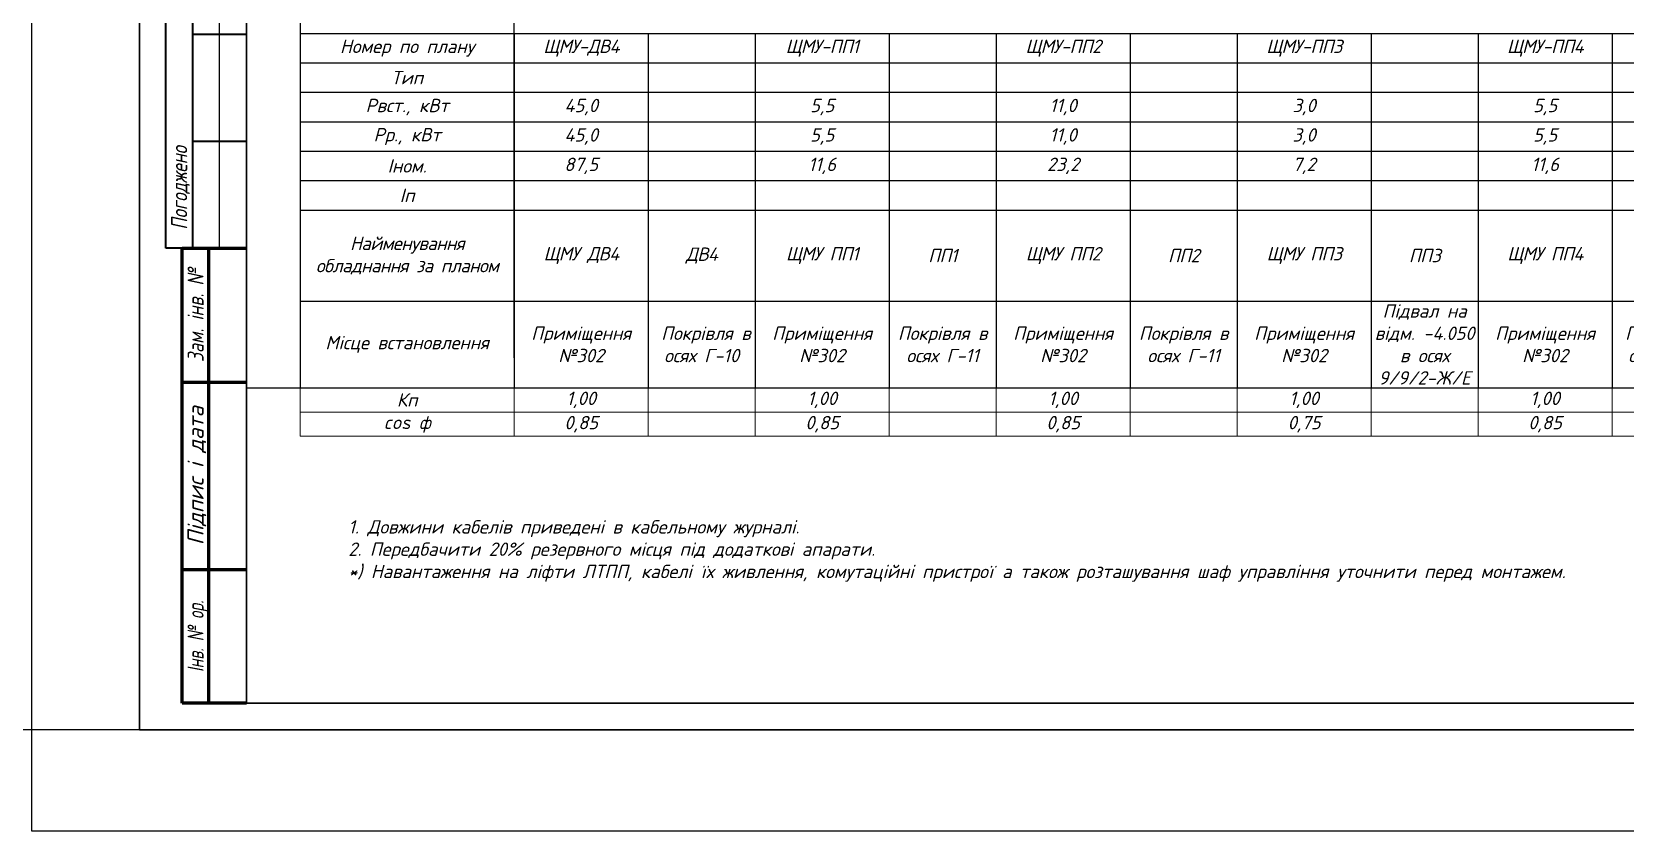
# Model space of a CAD drawing. Header units: millimetres. Extents: x -122434 to 1506205, y -201405 to 386015.
# Drawn here: x 963341 to 993094, y 152711 to 167645 of the extents above; entities that cross this region are included whole.
import ezdxf
from ezdxf.enums import TextEntityAlignment as Align

# ---------------------------------------------------------------- set-up
doc = ezdxf.new("R2010")
doc.units = ezdxf.units.MM
doc.layers.get('Defpoints').update_dxf_attribs({"color": 4})
doc.layers.add('Рамка внешняя', color=4, linetype='Continuous', lineweight=30, plot=False)
doc.styles.add('GOST 2.304', font='isocpeui.ttf')
doc.styles.add('ГОСТ 2.304', font='isocpeui.ttf')
doc.styles.add('СГЕНЕРИР_СТИЛЬ_7', font='isocpeui.ttf')

# ---------------------------------------------------------------- blocks, each defined once
blk = doc.blocks.new('*T219')
at = {"color": 0, "lineweight": -2, "transparency": 16777216}
for p, q in [((0, 0), (4000, 0)), ((0, 0), (0, -6620)), ((4000, 0), (4000, -6620)), ((6500, 0), (6500, -2200)), ((8500, 0), (8500, -1100)), ((51000, 0), (51000, -2200)), ((53000, 0), (53000, -3300)), ((60500, 0), (70500, 0)), ((63000, 0), (63000, -1650)), ((65500, 0), (65500, -1650)), ((68000, 0), (68000, -1650)), ((0, -550), (80500, -550)), ((11000, -550), (11000, -6620)), ((13000, -550), (13000, -1100)), ((15500, -550), (15500, -6620)), ((17500, -550), (17500, -1100)), ((20000, -550), (20000, -6620)), ((22000, -550), (22000, -1100)), ((24500, -550), (24500, -6620)), ((26500, -550), (26500, -1100)), ((29000, -550), (29000, -6620)), ((31000, -550), (31000, -1100)), ((33500, -550), (33500, -6620)), ((35500, -550), (35500, -1100)), ((38000, -550), (38000, -6620)), ((40000, -550), (40000, -1100)), ((42500, -550), (42500, -6620)), ((44500, -550), (44500, -1100)), ((47000, -550), (47000, -6620)), ((49000, -550), (49000, -1100)), ((55500, -550), (55500, -2200)), ((58000, -550), (58000, -1650)), ((60500, -550), (60500, -1650)), ((70500, -550), (70500, -6620)), ((73000, -550), (73000, -1100)), ((75500, -550), (75500, -1100)), ((78000, -550), (78000, -1650)), ((80500, -550), (80500, -1650)), ((0, -1100), (70500, -1100)), ((75500, -1100), (80500, -1100)), ((0, -1650), (70500, -1650)), ((8500, -1650), (8500, -6620)), ((75500, -1650), (80500, -1650)), ((0, -2200), (4000, -2200)), ((6500, -2200), (8500, -2200)), ((11000, -2200), (13000, -2200)), ((15500, -2200), (17500, -2200)), ((20000, -2200), (22000, -2200)), ((24500, -2200), (26500, -2200)), ((29000, -2200), (31000, -2200)), ((33500, -2200), (35500, -2200)), ((38000, -2200), (40000, -2200)), ((42500, -2200), (44500, -2200)), ((47000, -2200), (49000, -2200)), ((51000, -2200), (55500, -2200)), ((63000, -2200), (63000, -2750)), ((65500, -2200), (65500, -2750)), ((68000, -2200), (70500, -2200)), ((68000, -2200), (68000, -2750)), ((73000, -2200), (73000, -2750)), ((75500, -2200), (75500, -2750)), ((0, -2750), (53000, -2750)), ((6500, -2750), (6500, -6620)), ((51000, -2750), (51000, -6620)), ((55500, -2750), (55500, -3300)), ((60500, -2750), (75500, -2750)), ((0, -3300), (55500, -3300)), ((13000, -3300), (13000, -6620)), ((17500, -3300), (17500, -6620)), ((22000, -3300), (22000, -5000)), ((26500, -3300), (26500, -6620)), ((31000, -3300), (31000, -6620)), ((35500, -3300), (35500, -6620)), ((40000, -3300), (40000, -5000)), ((44500, -3300), (44500, -6620)), ((68000, -3300), (75500, -3300)), ((73000, -3300), (73000, -6620)), ((75500, -3300), (75500, -6620)), ((0, -5000), (6500, -5000)), ((8500, -5000), (11000, -5000)), ((13000, -5000), (15500, -5000)), ((17500, -5000), (24500, -5000)), ((26500, -5000), (29000, -5000)), ((31000, -5000), (33500, -5000)), ((35500, -5000), (42500, -5000)), ((44500, -5000), (47000, -5000)), ((49000, -5000), (68000, -5000)), ((49000, -5000), (49000, -6620)), ((53000, -5000), (53000, -6620)), ((58000, -5000), (58000, -6620)), ((60500, -5000), (60500, -6620)), ((63000, -5000), (63000, -6620)), ((65500, -5000), (65500, -6620)), ((68000, -5000), (68000, -6620)), ((70500, -5000), (80500, -5000)), ((78000, -5000), (78000, -6620)), ((80500, -5000), (80500, -6620)), ((0, -6620), (80500, -6620))]:
    blk.add_line(p, q, dxfattribs=at)
at = {"color": 0, "linetype": 'ByBlock', "lineweight": -2, "transparency": 16777216}
for p, q in [((4000, 0), (60500, 0)), ((11000, 0), (11000, -550)), ((13000, 0), (13000, -550)), ((15500, 0), (15500, -550)), ((17500, 0), (17500, -550)), ((20000, 0), (20000, -550)), ((22000, 0), (22000, -550)), ((24500, 0), (24500, -550)), ((26500, 0), (26500, -550)), ((29000, 0), (29000, -550)), ((31000, 0), (31000, -550)), ((33500, 0), (33500, -550)), ((35500, 0), (35500, -550)), ((38000, 0), (38000, -550)), ((40000, 0), (40000, -550)), ((42500, 0), (42500, -550)), ((44500, 0), (44500, -550)), ((47000, 0), (47000, -550)), ((49000, 0), (49000, -550)), ((55500, 0), (55500, -550)), ((58000, 0), (58000, -550)), ((60500, 0), (60500, -550)), ((70500, 0), (80500, 0)), ((70500, 0), (70500, -550)), ((73000, 0), (73000, -550)), ((75500, 0), (75500, -550)), ((78000, 0), (78000, -550)), ((80500, 0), (80500, -550)), ((8500, -1100), (8500, -1650)), ((13000, -1100), (13000, -3300)), ((17500, -1100), (17500, -3300)), ((22000, -1100), (22000, -3300)), ((26500, -1100), (26500, -3300)), ((31000, -1100), (31000, -3300)), ((35500, -1100), (35500, -3300)), ((40000, -1100), (40000, -3300)), ((44500, -1100), (44500, -3300)), ((49000, -1100), (49000, -5000)), ((70500, -1100), (75500, -1100)), ((73000, -1100), (73000, -2200)), ((75500, -1100), (75500, -2200)), ((58000, -1650), (58000, -5000)), ((60500, -1650), (60500, -5000)), ((63000, -1650), (63000, -2200)), ((65500, -1650), (65500, -2200)), ((68000, -1650), (68000, -2200)), ((70500, -1650), (75500, -1650)), ((78000, -1650), (78000, -5000)), ((80500, -1650), (80500, -5000)), ((4000, -2200), (6500, -2200)), ((6500, -2200), (6500, -2750)), ((8500, -2200), (11000, -2200)), ((13000, -2200), (15500, -2200)), ((17500, -2200), (20000, -2200)), ((22000, -2200), (24500, -2200)), ((26500, -2200), (29000, -2200)), ((31000, -2200), (33500, -2200)), ((35500, -2200), (38000, -2200)), ((40000, -2200), (42500, -2200)), ((44500, -2200), (47000, -2200)), ((49000, -2200), (51000, -2200)), ((51000, -2200), (51000, -2750)), ((55500, -2200), (68000, -2200)), ((55500, -2200), (55500, -2750)), ((70500, -2200), (80500, -2200)), ((53000, -2750), (60500, -2750)), ((63000, -2750), (63000, -5000)), ((65500, -2750), (65500, -5000)), ((68000, -2750), (68000, -5000)), ((73000, -2750), (73000, -3300)), ((75500, -2750), (80500, -2750)), ((75500, -2750), (75500, -3300)), ((53000, -3300), (53000, -5000)), ((55500, -3300), (68000, -3300)), ((55500, -3300), (55500, -6620)), ((75500, -3300), (80500, -3300)), ((6500, -5000), (8500, -5000)), ((11000, -5000), (13000, -5000)), ((15500, -5000), (17500, -5000)), ((22000, -5000), (22000, -6620)), ((24500, -5000), (26500, -5000)), ((29000, -5000), (31000, -5000)), ((33500, -5000), (35500, -5000)), ((40000, -5000), (40000, -6620)), ((42500, -5000), (44500, -5000)), ((47000, -5000), (49000, -5000)), ((68000, -5000), (70500, -5000))]:
    blk.add_line(p, q, dxfattribs=at)
at = {"layer": 'Defpoints', "color": 8, "linetype": 'ByBlock', "lineweight": 0, "transparency": 16777216}
for p, q in [((0, -6620), (0, -7527)), ((4000, -6620), (4000, -7527)), ((6500, -6620), (6500, -7527)), ((8500, -6620), (8500, -7527)), ((11000, -6620), (11000, -7527)), ((13000, -6620), (13000, -7527)), ((15500, -6620), (15500, -7527)), ((17500, -6620), (17500, -7527)), ((20000, -6620), (20000, -7527)), ((22000, -6620), (22000, -7527)), ((24500, -6620), (24500, -7527)), ((26500, -6620), (26500, -7527)), ((29000, -6620), (29000, -7527)), ((31000, -6620), (31000, -7527)), ((33500, -6620), (33500, -7527)), ((35500, -6620), (35500, -7527)), ((38000, -6620), (38000, -7527)), ((40000, -6620), (40000, -7527)), ((42500, -6620), (42500, -7527)), ((44500, -6620), (44500, -7527)), ((47000, -6620), (47000, -7527)), ((49000, -6620), (49000, -7527)), ((51000, -6620), (51000, -7527)), ((53000, -6620), (53000, -7527)), ((55500, -6620), (55500, -7527)), ((58000, -6620), (58000, -7527)), ((60500, -6620), (60500, -7527)), ((63000, -6620), (63000, -7527)), ((65500, -6620), (65500, -7527)), ((68000, -6620), (68000, -7527)), ((70500, -6620), (70500, -7527)), ((73000, -6620), (73000, -7527)), ((75500, -6620), (75500, -7527)), ((78000, -6620), (78000, -7527)), ((80500, -6620), (80500, -7527)), ((0, -7073), (80500, -7073)), ((0, -7527), (80500, -7527))]:
    blk.add_line(p, q, dxfattribs=at)
at = {"color": 0, "transparency": 16777216, "char_height": 250, "attachment_point": 5}
for s, insert, width, style in [('Номер по плану', (2000, -275), 3880, 'ГОСТ 2.304'), ('{\\T0.95;ЩМУ-ДВ4}', (5250, -275), 2380, 'ГОСТ 2.304'), ('{\\T0.95;ЩМУ-ПП1}', (9750, -275), 2380, 'ГОСТ 2.304'), ('{\\T0.95;ЩМУ-ПП2}', (14250, -275), 2380, 'ГОСТ 2.304'), ('{\\T0.95;ЩМУ-ПП3}', (18750, -275), 2380, 'ГОСТ 2.304'), ('{\\T0.95;ЩМУ-ПП4}', (23250, -275), 2380, 'ГОСТ 2.304'), ('{\\T0.95;ЩМУ-ПП5}', (27750, -275), 2380, 'ГОСТ 2.304'), ('{\\T0.95;ЩМУ-ПП6}', (32250, -275), 2380, 'ГОСТ 2.304'), ('{\\T0.95;ЩМУ-ПП7}', (36750, -275), 2380, 'ГОСТ 2.304'), ('{\\T0.95;ЩМУ-ПП8}', (41250, -275), 2380, 'ГОСТ 2.304'), ('{\\T0.95;ЩМУ-ПП9}', (45750, -275), 2380, 'ГОСТ 2.304'), ('{\\T0.95;ЩМУ-ДВ2}', (50000, -275), 1880, 'ГОСТ 2.304'), ('ЩР1', (54250, -275), 2380, 'ГОСТ 2.304'), ('ЛТПП1', (56750, -275), 2380, 'ГОСТ 2.304'), ('ЛТПП2', (59250, -275), 2380, 'ГОСТ 2.304'), ('ШУ-Л1', (61750, -275), 2380, 'GOST 2.304'), ('ШУ-Л2', (64250, -275), 2380, 'GOST 2.304'), ('ШУ-Л3', (66750, -275), 2380, 'GOST 2.304'), ('ЩАО3', (69250, -275), 2380, 'GOST 2.304'), ('ЛТПП1-о', (76750, -275), 2380, 'ГОСТ 2.304'), ('ЛТПП2-о', (79250, -275), 2380, 'ГОСТ 2.304'), ('Тип', (2000, -825), 3880, 'ГОСТ 2.304'), ('Рвст., кВт', (2000, -1375), 3880, 'ГОСТ 2.304'), ('45,0', (5250, -1375), 2380, 'ГОСТ 2.304'), ('5,5', (9750, -1375), 2380, 'ГОСТ 2.304'), ('11,0', (14250, -1375), 2380, 'ГОСТ 2.304'), ('3,0', (18750, -1375), 2380, 'ГОСТ 2.304'), ('5,5', (23250, -1375), 2380, 'ГОСТ 2.304'), ('11,0', (27750, -1375), 2380, 'ГОСТ 2.304'), ('5,5', (32250, -1375), 2380, 'ГОСТ 2.304'), ('4,0', (36750, -1375), 2380, 'ГОСТ 2.304'), ('5,5', (41250, -1375), 2380, 'ГОСТ 2.304'), ('5,5', (45750, -1375), 2380, 'ГОСТ 2.304'), ('30,0', (50000, -1375), 1880, 'ГОСТ 2.304'), ('12,2', (54250, -1375), 2380, 'ГОСТ 2.304'), ('8,3', (56750, -1375), 2380, 'ГОСТ 2.304'), ('8,3', (59250, -1375), 2380, 'ГОСТ 2.304'), ('0,5', (61750, -1375), 2380, 'ГОСТ 2.304'), ('0,5', (64250, -1375), 2380, 'ГОСТ 2.304'), ('0,5', (66750, -1375), 2380, 'ГОСТ 2.304'), ('3,0', (69250, -1375), 2380, 'ГОСТ 2.304'), ('0,5', (76750, -1375), 2380, 'ГОСТ 2.304'), ('0,5', (79250, -1375), 2380, 'ГОСТ 2.304'), ('Рр., кВт', (2000, -1925), 3880, 'ГОСТ 2.304'), ('45,0', (5250, -1925), 2380, 'ГОСТ 2.304'), ('5,5', (9750, -1925), 2380, 'ГОСТ 2.304'), ('11,0', (14250, -1925), 2380, 'ГОСТ 2.304'), ('3,0', (18750, -1925), 2380, 'ГОСТ 2.304'), ('5,5', (23250, -1925), 2380, 'ГОСТ 2.304'), ('11,0', (27750, -1925), 2380, 'ГОСТ 2.304'), ('5,5', (32250, -1925), 2380, 'ГОСТ 2.304'), ('4,0', (36750, -1925), 2380, 'ГОСТ 2.304'), ('5,5', (41250, -1925), 2380, 'ГОСТ 2.304'), ('5,5', (45750, -1925), 2380, 'ГОСТ 2.304'), ('30,0', (50000, -1925), 1880, 'ГОСТ 2.304'), ('12,2', (54250, -1925), 2380, 'GOST 2.304'), ('6,6', (56750, -1925), 2380, 'ГОСТ 2.304'), ('6,6', (59250, -1925), 2380, 'ГОСТ 2.304'), ('0,3', (61750, -1925), 2380, 'ГОСТ 2.304'), ('0,3', (64250, -1925), 2380, 'ГОСТ 2.304'), ('0,3', (66750, -1925), 2380, 'ГОСТ 2.304'), ('3,0', (69250, -1925), 2380, 'GOST 2.304'), ('0,4', (76750, -1925), 2380, 'ГОСТ 2.304'), ('0,4', (79250, -1925), 2380, 'ГОСТ 2.304'), ('Іном.', (2000, -2475), 3880, 'ГОСТ 2.304'), ('87,5', (5250, -2475), 2380, 'ГОСТ 2.304'), ('11,6', (9750, -2475), 2380, 'ГОСТ 2.304'), ('23,2', (14250, -2475), 2380, 'ГОСТ 2.304'), ('7,2', (18750, -2475), 2380, 'ГОСТ 2.304'), ('11,6', (23250, -2475), 2380, 'ГОСТ 2.304'), ('23,2', (27750, -2475), 2380, 'ГОСТ 2.304'), ('11,6', (32250, -2475), 2380, 'ГОСТ 2.304'), ('8,4', (36750, -2475), 2380, 'ГОСТ 2.304'), ('11,6', (41250, -2475), 2380, 'ГОСТ 2.304'), ('11,6', (45750, -2475), 2380, 'ГОСТ 2.304'), ('53,7', (50000, -2475), 1880, 'ГОСТ 2.304'), ('28,6', (54250, -2475), 2380, 'ГОСТ 2.304'), ('22,9', (56750, -2475), 2380, 'ГОСТ 2.304'), ('22,9', (59250, -2475), 2380, 'ГОСТ 2.304'), ('2,3', (61750, -2475), 2380, 'ГОСТ 2.304'), ('2,3', (64250, -2475), 2380, 'ГОСТ 2.304'), ('2,3', (66750, -2475), 2380, 'ГОСТ 2.304'), ('5,1', (69250, -2475), 2380, 'ГОСТ 2.304'), ('3,5', (76750, -2475), 2380, 'ГОСТ 2.304'), ('3,5', (79250, -2475), 2380, 'ГОСТ 2.304'), ('Іп', (2000, -3025), 3880, 'ГОСТ 2.304'), ('{\\T0.95;\\C7;Найменування обладнання за планом}', (2000, -4150), 3880, 'ГОСТ 2.304'), ('{\\C256;Шафа управління Л1}', (61750, -4150), 2380, 'ГОСТ 2.304'), ('{\\C256;Шафа управління Л2}', (64250, -4150), 2380, 'ГОСТ 2.304'), ('{\\C256;Шафа управління Л3}', (66750, -4150), 2380, 'ГОСТ 2.304'), ('{\\T0.95;Щит аварійного освітлення}', (69250, -4150), 2380, 'ГОСТ 2.304'), ('Освітлення шахти ЛТПП1', (76750, -4150), 2380, 'ГОСТ 2.304'), ('Освітлення шахти ЛТПП2', (79250, -4150), 2380, 'ГОСТ 2.304'), ('{\\T0.95;ЩМУ ДВ4}', (5250, -4150), 2380, 'ГОСТ 2.304'), ('{\\T0.95;ДВ4}', (7500, -4150), 1880, 'ГОСТ 2.304'), ('{\\T0.95;ЩМУ ПП1}', (9750, -4150), 2380, 'ГОСТ 2.304'), ('{\\T0.95;ПП1}', (12000, -4150), 1880, 'ГОСТ 2.304'), ('{\\T0.95;ЩМУ ПП2}', (14250, -4150), 2380, 'ГОСТ 2.304'), ('{\\T0.95;ПП2}', (16500, -4150), 1880, 'ГОСТ 2.304'), ('{\\T0.95;ЩМУ ПП3}', (18750, -4150), 2380, 'ГОСТ 2.304'), ('{\\T0.95;ПП3}', (21000, -4150), 1880, 'ГОСТ 2.304'), ('{\\T0.95;ЩМУ ПП4}', (23250, -4150), 2380, 'ГОСТ 2.304'), ('{\\T0.95;ПП4}', (25500, -4150), 1880, 'ГОСТ 2.304'), ('{\\T0.95;ЩМУ ПП5}', (27750, -4150), 2380, 'ГОСТ 2.304'), ('{\\T0.95;ПП5}', (30000, -4150), 1880, 'ГОСТ 2.304'), ('{\\T0.95;ЩМУ ПП6}', (32250, -4150), 2380, 'ГОСТ 2.304'), ('{\\T0.95;ПП6}', (34500, -4150), 1880, 'ГОСТ 2.304'), ('{\\T0.95;ЩМУ ПП7}', (36750, -4150), 2380, 'ГОСТ 2.304'), ('{\\T0.95;ПП7}', (39000, -4150), 1880, 'ГОСТ 2.304'), ('{\\T0.95;ЩМУ ПП8}', (41250, -4150), 2380, 'ГОСТ 2.304'), ('{\\T0.95;ПП8}', (43500, -4150), 1880, 'ГОСТ 2.304'), ('{\\T0.95;ЩМУ ПП9}', (45750, -4150), 2380, 'ГОСТ 2.304'), ('{\\T0.95;ПП9}', (48000, -4150), 1880, 'ГОСТ 2.304'), ('{\\T0.95;ЩМУ ДВ2}', (50000, -4150), 1880, 'ГОСТ 2.304'), ('{\\T0.95;ДВ2}', (52000, -4150), 1880, 'ГОСТ 2.304'), ('Щит ЩР1 ', (54250, -4150), 2380, 'ГОСТ 2.304'), ('Ліфт ЛТПП1', (56750, -4150), 2380, 'ГОСТ 2.304'), ('Ліфт ЛТПП2', (59250, -4150), 2380, 'ГОСТ 2.304'), ('Резерв', (71750, -4150), 2380, 'ГОСТ 2.304'), ('Резерв', (74250, -4150), 2380, 'ГОСТ 2.304'), ('Підвал на відм. -4.050 в осях 9/9/2-Ж/Е', (21000, -5810), 1880, 'ГОСТ 2.304'), ('Підвал на відм. -4.050 в осях 9/9/2-Ж/Е', (39000, -5810), 1880, 'ГОСТ 2.304'), ('Місце встановлення', (2000, -5810), 3880, 'ГОСТ 2.304'), ('Приміщення №302', (5250, -5810), 2380, 'ГОСТ 2.304'), (' Покрівля в осях Г-10', (7500, -5810), 1880, 'ГОСТ 2.304'), ('Приміщення №302', (9750, -5810), 2380, 'ГОСТ 2.304'), ('Покрівля в осях Г-11', (12000, -5810), 1880, 'ГОСТ 2.304'), ('Приміщення №302', (14250, -5810), 2380, 'ГОСТ 2.304'), ('Покрівля в осях Г-11', (16500, -5810), 1880, 'ГОСТ 2.304'), ('Приміщення №302', (18750, -5810), 2380, 'ГОСТ 2.304'), ('Приміщення №302', (23250, -5810), 2380, 'ГОСТ 2.304'), (' Покрівля в осях E-10', (25500, -5810), 1880, 'ГОСТ 2.304'), ('Приміщення №302', (27750, -5810), 2380, 'ГОСТ 2.304'), (' Покрівля в осях E-10', (30000, -5810), 1880, 'ГОСТ 2.304'), ('Приміщення №302', (32250, -5810), 2380, 'ГОСТ 2.304'), (' Покрівля в осях E-10', (34500, -5810), 1880, 'ГОСТ 2.304'), ('Приміщення №302', (36750, -5810), 2380, 'ГОСТ 2.304'), ('Приміщення №302', (41250, -5810), 2380, 'ГОСТ 2.304'), (' Покрівля в осях E-10', (43500, -5810), 1880, 'ГОСТ 2.304'), ('Приміщення №302', (45750, -5810), 2380, 'ГОСТ 2.304'), (' Покрівля в осях E-10', (48000, -5810), 1880, 'ГОСТ 2.304'), ('Приміщення №302', (50000, -5810), 1880, 'ГОСТ 2.304'), ('Покрівля в осях Д-10', (52000, -5810), 1880, 'ГОСТ 2.304'), ('Приміщення №013', (54250, -5810), 2380, 'ГОСТ 2.304'), ('Приміщення №301', (56750, -5810), 2380, 'ГОСТ 2.304'), ('Приміщення №207', (59250, -5810), 2380, 'ГОСТ 2.304'), ('Приміщення №302', (61750, -5810), 2380, 'ГОСТ 2.304'), ('Приміщення №302', (64250, -5810), 2380, 'ГОСТ 2.304'), ('Приміщення №302', (66750, -5810), 2380, 'ГОСТ 2.304'), ('Електро- щитова №011', (69250, -5810), 2380, 'ГОСТ 2.304'), ('Приміщення №301', (76750, -5810), 2380, 'ГОСТ 2.304'), ('Приміщення №207', (79250, -5810), 2380, 'ГОСТ 2.304')]:
    blk.add_mtext(s, dxfattribs=dict(at, insert=insert, width=width, style=style))
at = {"color": 7, "true_color": 0xffffff, "transparency": 16777216, "char_height": 250, "attachment_point": 5, "style": 'ГОСТ 2.304'}
for s, insert, width in [('Кп', (2000, -6847), 3880), ('1,00', (5250, -6847), 2380), ('1,00', (9750, -6847), 2380), ('1,00', (14250, -6847), 2380), ('1,00', (18750, -6847), 2380), ('1,00', (23250, -6847), 2380), ('1,00', (27750, -6847), 2380), ('1,00', (32250, -6847), 2380), ('1,00', (36750, -6847), 2380), ('1,00', (41250, -6847), 2380), ('1,00', (45750, -6847), 2380), ('1,00', (50000, -6847), 1880), ('1,00', (54250, -6847), 2380), ('0,80', (56750, -6847), 2380), ('0,80', (59250, -6847), 2380), ('1,00', (61750, -6847), 2380), ('1,00', (64250, -6847), 2380), ('1,00', (66750, -6847), 2380), ('1,00', (69250, -6847), 2380), ('0,80', (76750, -6847), 2380), ('0,80', (79250, -6847), 2380), ('cos ф', (2000, -7300), 3880), ('0,85', (5250, -7300), 2380), ('0,85', (9750, -7300), 2380), ('0,85', (14250, -7300), 2380), ('0,75', (18750, -7300), 2380), ('0,85', (23250, -7300), 2380), ('0,85', (27750, -7300), 2380), ('0,85', (32250, -7300), 2380), ('0,85', (36750, -7300), 2380), ('0,85', (41250, -7300), 2380), ('0,85', (45750, -7300), 2380), ('0.85', (50000, -7300), 1880), ('0,65', (54250, -7300), 2380), ('0,65', (56750, -7300), 2380), ('0,65', (59250, -7300), 2380), ('0,65', (61750, -7300), 2380), ('0,65', (64250, -7300), 2380), ('0,65', (66750, -7300), 2380), ('0,90', (69250, -7300), 2380), ('0,65', (76750, -7300), 2380), ('0,65', (79250, -7300), 2380)]:
    blk.add_mtext(s, dxfattribs=dict(at, insert=insert, width=width))
blk = doc.blocks.new('2хА3')
at = {"lineweight": 40}
for p, q in [((-15.06, -202), (-15.06, -137)), ((-10.06, -137), (-10.06, -202)), ((-10.06, -162), (-0.06, -162)), ((-10.06, -182), (-0.06, -182)), ((-0.06, -202), (-15.06, -202))]:
    blk.add_line(p, q, dxfattribs=at)
at = {"lineweight": 25}
blk.add_line((-5.06, -202), (-5.06, -137), dxfattribs=at)
at = {"linetype": 'Continuous', "lineweight": 60}
for p, q in [((-12, -287), (-12, -202)), ((-12, -202), (0, -202)), ((-12, -202), (0, -202)), ((-7, -287), (-7, -202)), ((-12, -227), (0, -227)), ((-12, -262), (0, -262)), ((0, -287), (-12, -287))]:
    blk.add_line(p, q, dxfattribs=at)
at = {"lineweight": 30, "ltscale": 100}
blk.add_lwpolyline([(0, -287), (815, -287), (815, 0), (0, 0)], close=True, dxfattribs=at)
at = {"layer": 'Рамка внешняя', "ltscale": 100}
blk.add_lwpolyline([(-20, -292), (820, -292), (820, 5), (-20, 5)], close=True, dxfattribs=at)
at = {"linetype": 'Continuous', "lineweight": 25, "style": 'СГЕНЕРИР_СТИЛЬ_7'}
for s, width, p in [('Погоджено', 0.8, (-12.56, -190.73)), ('Зам. інв. №', 0.8, (-9.5, -214.5)), ('Інв. № ор.', 0.7, (-9.5, -274.5))]:
    blk.add_text(s, height=3, rotation=90, dxfattribs=dict(at, width=width)).set_placement(p, align=Align.MIDDLE_CENTER)
blk.add_text('Підпис і дата', height=3, rotation=90, dxfattribs=at).set_placement((-9.5, -244.5), align=Align.MIDDLE_CENTER)

msp = doc.modelspace()

# ---------------------------------------------------------------- linework, layer by layer
at = {"color": 7, "ltscale": 200}
for p, q in [((972349, 161554), (972349, 183450)), ((967349, 182612), (967349, 160716)), ((968349, 168670), (968349, 161554)), ((967349, 160995), (968349, 160995))]:
    msp.add_line(p, q, dxfattribs=at)
msp.add_xline((1302, 154602), (-1, 0))
at = {"color": 3}
msp.add_lwpolyline([(963341, 185736), (1050899, 185736), (1050899, 152711), (963341, 152711)], close=True, dxfattribs=at)

# ---------------------------------------------------------------- block references
at = {"lineweight": 40, "xscale": 100, "yscale": 100, "zscale": 100}
msp.add_blockref('2хА3', (967349, 183802), dxfattribs=at)
msp.add_blockref('*T219', (968349, 167615))

# ---------------------------------------------------------------- texts
at = {"lineweight": 15, "insert": (969249, 158521, 0), "char_height": 250, "width": 26054.7, "attachment_point": 1, "style": 'ГОСТ 2.304'}
msp.add_mtext('{\\C7;1. Довжини кабелів приведені в кабельному журналі}.\\P{\\C7;2. Передбачити 20% резервного місця під додаткові апарати.\\P*) Навантаження на ліфти ЛТПП, кабелі їх живлення, комутаційні пристрої а також розташування шаф управління уточнити перед монтажем.}', dxfattribs=at)

doc.saveas('drawing.dxf')
